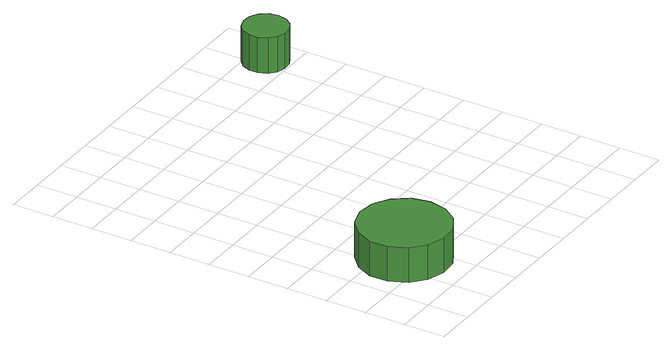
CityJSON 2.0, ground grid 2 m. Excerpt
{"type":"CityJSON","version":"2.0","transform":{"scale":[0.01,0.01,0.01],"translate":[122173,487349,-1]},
"CityObjects":{
"tree1":{"type":"SolitaryVegetationObject","attributes":{"function":"something"},"geometry":[{"type":"MultiSurface","lod":"1","boundaries":[[[0,1,2,3,4,5,6,7,8,9,10,11,12,13,14]],[[15,16,17,18,19,20,21,22,23,24,25,26,27,28,29]],[[0,29,28,1]],[[1,28,27,2]],[[2,27,26,3]],[[3,26,25,4]],[[4,25,24,5]],[[5,24,23,6]],[[6,23,22,7]],[[7,22,21,8]],[[8,21,20,9]],[[9,20,19,10]],[[10,19,18,11]],[[11,18,17,12]],[[12,17,16,13]],[[13,16,15,14]],[[14,15,29,0]]]}]},
"tree2":{"type":"SolitaryVegetationObject","attributes":{"function":"something"},"geometry":[{"type":"MultiSurface","lod":"1","boundaries":[[[30,31,32,33,34,35,36,37,38,39,40,41,42,43,44]],[[45,46,47,48,49,50,51,52,53,54,55,56,57,58,59]],[[30,59,58,31]],[[31,58,57,32]],[[32,57,56,33]],[[33,56,55,34]],[[34,55,54,35]],[[35,54,53,36]],[[36,53,52,37]],[[37,52,51,38]],[[38,51,50,39]],[[39,50,49,40]],[[40,49,48,41]],[[41,48,47,42]],[[42,47,46,43]],[[43,46,45,44]],[[44,45,59,30]]]}]}
},
"vertices":[
[517,307,252],[499,395,252],[445,469,252],[367,514,252],[277,524,252],[190,496,252],[123,435,252],[86,352,252],[86,262,252],[123,179,252],[190,118,252],[277,90,252],[367,100,252],[445,145,252],[499,218,252],[499,218,78],[445,145,78],[367,100,78],[277,90,78],[190,118,78],[123,179,78],[86,262,78],[86,352,78],[123,435,78],[190,496,78],[277,524,78],[367,514,78],[445,469,78],[499,395,78],[517,307,78],
[1546,1712,258],[1537,1756,258],[1511,1792,258],[1472,1814,258],[1428,1819,258],[1386,1805,258],[1353,1775,258],[1335,1735,258],[1335,1690,258],[1353,1649,258],[1386,1620,258],[1428,1606,258],[1472,1611,258],[1511,1633,258],[1537,1669,258],[1537,1669,80],[1511,1633,80],[1472,1611,80],[1428,1606,80],[1386,1620,80],[1353,1649,80],[1335,1690,80],[1335,1735,80],[1353,1775,80],[1386,1805,80],[1428,1819,80],[1472,1814,80],[1511,1792,80],[1537,1756,80],[1546,1712,80]
]}
